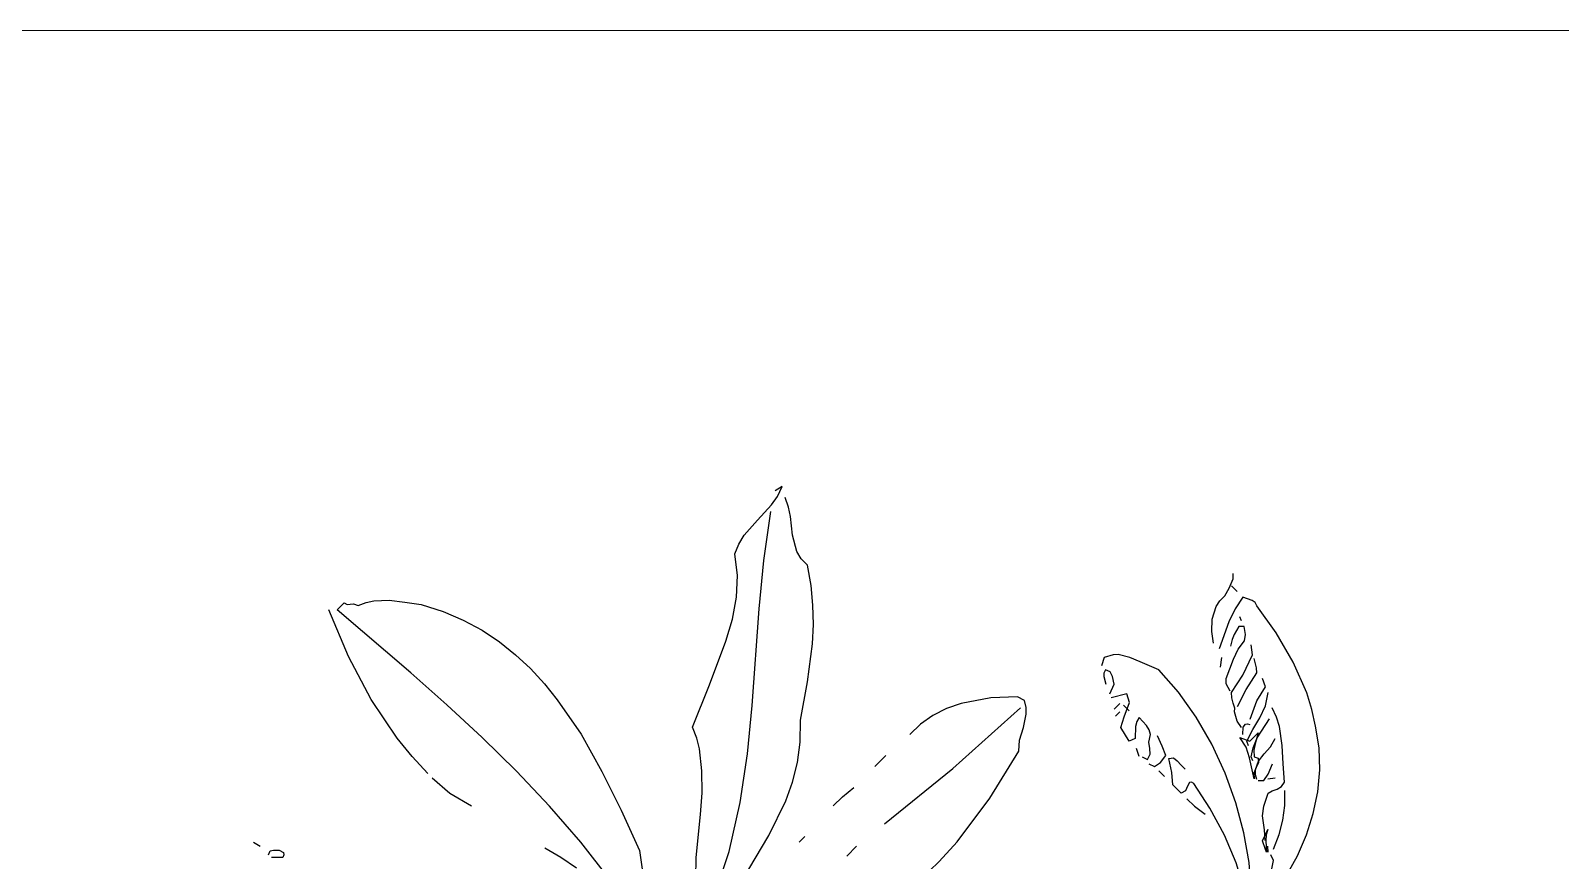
# Model space of a CAD drawing. Header units: inches. Extents: x 70 to 1974, y -315 to 363.
# Drawn here: x 1114.2082 to 1114.6946, y 209.7551 to 210.0189 of the extents above; entities that cross this region are included whole.
import ezdxf

# ---------------------------------------------------------------- set-up
doc = ezdxf.new("R2010")
doc.units = ezdxf.units.IN
doc.header["$MEASUREMENT"] = 0
doc.layers.add('DERAKHT', color=56, linetype='Continuous', lineweight=9)
doc.layers.add('PDF_stair-open-win', color=7, linetype='Continuous', true_color=0x6d6d6d)
doc.layers.add('Tree', color=91, linetype='Continuous')

# ---------------------------------------------------------------- blocks, each defined once
blk = doc.blocks.new('P057')
at = {"layer": 'Tree', "linetype": 'Continuous'}
for points in [[(-0.07204, 0.97209), (-0.07741, 0.97616), (-0.0825, 0.98139), (-0.08599, 0.98808), (-0.08687, 0.99201), (-0.08687, 0.99608), (-0.08817, 1.00088), (-0.09036, 1.0064), (-0.09254, 1.00858)], [(-0.08817, 1.00291), (-0.08352, 1.00291)], [(0.06086, 0.88383), (0.0597, 0.88892), (0.05796, 0.89182), (0.05504, 0.89415), (0.05286, 0.90695), (0.04923, 0.91945), (0.04443, 0.93167), (0.03847, 0.94315), (0.03135, 0.95391), (0.0232, 0.9638), (0.01389, 0.97252), (0.00357, 0.97994), (-0.00471, 0.98517), (-0.01358, 0.98983), (-0.03176, 0.99695), (-0.05066, 1.00189), (-0.06971, 1.00509), (-0.0716, 1.00567), (-0.07378, 1.00538), (-0.07887, 1.00291), (-0.07727, 0.99506), (-0.07451, 0.98706), (-0.06738, 0.97209)], [(-0.06971, 0.99258), (-0.07204, 0.9936)], [(-0.04572, 0.95929), (-0.05022, 0.9606), (-0.05255, 0.96278), (-0.05735, 0.97383), (-0.05953, 0.97979), (-0.0604, 0.98575), (-0.06258, 0.98866), (-0.06636, 0.99142), (-0.06854, 0.98924), (-0.06709, 0.98401), (-0.06593, 0.9811), (-0.06389, 0.97776)], [(-0.02609, 0.94896), (-0.03045, 0.94984), (-0.0354, 0.95246), (-0.03685, 0.9542), (-0.03946, 0.95551), (-0.04223, 0.95726), (-0.04455, 0.95929), (-0.04702, 0.97092), (-0.05139, 0.98328), (-0.05604, 0.98677)], [(-0.03641, 0.95595), (-0.03976, 0.96642), (-0.04223, 0.97776), (-0.04441, 0.97965), (-0.04921, 0.98241)], [(-0.02609, 0.95595), (-0.03074, 0.96613), (-0.03292, 0.97543), (-0.03758, 0.97776)], [(-0.01576, 0.94431), (-0.01824, 0.94562), (-0.02071, 0.95289), (-0.0226, 0.96045), (-0.02507, 0.96772), (-0.02958, 0.97427)], [(-0.05938, 0.96511), (-0.06287, 0.96962)], [(0.02975, 0.91247), (0.02509, 0.91654), (0.01855, 0.92149), (0.01506, 0.926), (0.01157, 0.93312), (0.0123, 0.93573), (0.01361, 0.93835), (0.01448, 0.94126), (0.01389, 0.94431), (0.00575, 0.95115), (-0.0021, 0.95827), (-0.01097, 0.96496), (-0.01606, 0.96758), (-0.02173, 0.96962)], [(-0.00791, 0.93995), (-0.01024, 0.94097), (-0.01315, 0.94548), (-0.01547, 0.95115), (-0.01824, 0.96395)], [(0.00139, 0.93414), (-0.00108, 0.9353), (-0.00326, 0.93748), (-0.00544, 0.94228), (-0.00602, 0.94751), (-0.00632, 0.95289), (-0.00791, 0.95827)], [(-0.02274, 0.94678), (-0.02551, 0.94984), (-0.0258, 0.95202), (-0.02522, 0.95304), (-0.02391, 0.95362)], [(0.00008, 0.93312), (-0.01038, 0.93995), (-0.0162, 0.94286), (-0.02274, 0.94431), (-0.01707, 0.94678), (-0.01707, 0.95362), (-0.01387, 0.94795), (-0.01184, 0.9449), (-0.00893, 0.94213), (-0.00675, 0.94329), (-0.00486, 0.94155), (-0.0037, 0.93864), (-0.00239, 0.93544), (0.00008, 0.93312)], [(0.0344, 0.84486), (0.03324, 0.84951), (0.03309, 0.85402), (0.03527, 0.86245), (0.03963, 0.87088), (0.04472, 0.87918), (0.04472, 0.88601), (0.03222, 0.89692), (0.01797, 0.90695), (0.00241, 0.91596), (-0.01417, 0.92367), (-0.03147, 0.93006), (-0.04892, 0.93472), (-0.06636, 0.93777), (-0.08352, 0.93879), (-0.09443, 0.93442), (-0.10039, 0.93195), (-0.10635, 0.92847), (-0.10824, 0.92628), (-0.111, 0.92149), (-0.10867, 0.91698)], [(0.00241, 0.93414), (0.00474, 0.93646), (0.00386, 0.94082), (0.00139, 0.94678)], [(0.00575, 0.93879), (0.00822, 0.94213)], [(0.03673, 0.91247), (0.03309, 0.92061), (0.02873, 0.92803), (0.02349, 0.93486), (0.01724, 0.94097)], [(-0.09384, 0.90898), (-0.09603, 0.91465), (-0.09981, 0.91713), (-0.10257, 0.91814), (-0.10533, 0.91698), (-0.10475, 0.91494), (-0.1033, 0.91364), (-0.09937, 0.91131)], [(-0.05473, 0.89633), (-0.05139, 0.89749), (-0.05255, 0.90084), (-0.05502, 0.90287), (-0.05808, 0.9052), (-0.0604, 0.90898), (-0.06302, 0.91029), (-0.06578, 0.91101), (-0.07204, 0.91131), (-0.07145, 0.90869), (-0.06986, 0.90607), (-0.06505, 0.90098), (-0.06636, 0.89749), (-0.07538, 0.89967), (-0.07843, 0.90534), (-0.08222, 0.91349), (-0.08687, 0.91596), (-0.09152, 0.90782)], [(0.03512, 0.90826), (0.03367, 0.90898), (0.02888, 0.91131), (0.0264, 0.91814), (0.02786, 0.91509), (0.03018, 0.91262), (0.03512, 0.90826)], [(-0.0857, 0.90433), (-0.0857, 0.90898)], [(-0.08352, 0.91), (-0.07887, 0.91)], [(-0.08222, 0.90215), (-0.08222, 0.90564)], [(-0.04921, 0.89633), (-0.04572, 0.89749), (-0.04484, 0.90157), (-0.04572, 0.90665), (-0.05095, 0.90898), (-0.05706, 0.91131)], [(0.04138, 0.88252), (0.03469, 0.88732), (0.02713, 0.89153), (0.01099, 0.89808), (-0.00602, 0.90302), (-0.02274, 0.90665), (-0.02434, 0.90622), (-0.02492, 0.90534), (-0.0242, 0.90302), (-0.02304, 0.90026), (-0.02391, 0.89749), (-0.03074, 0.89749), (-0.03612, 0.90215), (-0.04325, 0.90665), (-0.04164, 0.90883), (-0.03888, 0.90913), (-0.0354, 0.90883), (-0.03205, 0.90898)], [(0.03571, 0.90898), (0.03324, 0.91131)], [(0.04937, 0.86536), (0.05156, 0.86783), (0.05214, 0.87176), (0.05141, 0.87626), (0.05112, 0.88048), (0.05156, 0.88238), (0.05286, 0.88383), (0.0517, 0.89023), (0.04894, 0.89619), (0.04138, 0.90782), (0.03789, 0.90898)], [(-0.05604, 0.89531), (-0.0604, 0.89749)], [(-0.04223, 0.89749), (-0.03758, 0.89749)], [(-0.01925, 0.89749), (-0.01329, 0.89764), (-0.00559, 0.8988)], [(-0.09937, 0.72461), (-0.09661, 0.73973), (-0.09515, 0.755), (-0.09486, 0.77056), (-0.09574, 0.78597), (-0.1001, 0.81723), (-0.10751, 0.8482), (-0.11173, 0.85315), (-0.11536, 0.85984), (-0.11958, 0.86638), (-0.12235, 0.86914), (-0.12584, 0.87132), (-0.13034, 0.87002), (-0.14081, 0.85867), (-0.15055, 0.84413), (-0.15448, 0.83613), (-0.15739, 0.8277), (-0.15884, 0.81912), (-0.15898, 0.81054)], [(-0.17833, 0.657), (-0.18763, 0.66427), (-0.19606, 0.67285), (-0.21191, 0.69219), (-0.22005, 0.70178), (-0.22907, 0.71065), (-0.2391, 0.71851), (-0.24463, 0.72185), (-0.25073, 0.72461), (-0.2612, 0.74889), (-0.27226, 0.77347), (-0.27865, 0.7851), (-0.28592, 0.79571), (-0.29435, 0.80502), (-0.30439, 0.81272), (-0.30671, 0.8184), (-0.30817, 0.82421), (-0.30889, 0.83584), (-0.30947, 0.84777), (-0.31049, 0.85373), (-0.31253, 0.85969), (-0.31369, 0.85518)], [(-0.13281, 0.76358), (-0.12743, 0.81418), (-0.12467, 0.86667)], [(-0.16974, 0.68957), (-0.17527, 0.71153), (-0.18254, 0.73276), (-0.18748, 0.74308), (-0.19344, 0.75311), (-0.20072, 0.76256), (-0.20944, 0.77158), (-0.22223, 0.79019), (-0.2359, 0.80778), (-0.24332, 0.81607), (-0.25146, 0.82377), (-0.26018, 0.83119), (-0.27007, 0.83788), (-0.27531, 0.83788), (-0.27996, 0.83904), (-0.28839, 0.84413), (-0.29683, 0.85082), (-0.30162, 0.85387), (-0.30686, 0.85634)], [(-0.17745, 0.657), (-0.17149, 0.657), (-0.17149, 0.66165), (-0.18501, 0.6887), (-0.20057, 0.71327), (-0.21744, 0.73625), (-0.23532, 0.75791), (-0.27196, 0.80022), (-0.28985, 0.82203), (-0.30686, 0.84486)], [(-0.16015, 0.78307), (-0.16015, 0.79208)], [(-0.16116, 0.74991), (-0.16102, 0.75747), (-0.16015, 0.76591)], [(-0.13499, 0.73494), (-0.13499, 0.74308), (-0.13499, 0.73494)], [(-0.16015, 0.72127), (-0.16015, 0.72592)], [(-0.26193, 0.61483), (-0.25146, 0.6176), (-0.2407, 0.61963)], [(-0.22195, 0.6285), (-0.24942, 0.63199), (-0.27705, 0.63388), (-0.30482, 0.63461), (-0.3326, 0.63432), (-0.36037, 0.6333), (-0.38828, 0.63155), (-0.44412, 0.62734), (-0.44412, 0.63301), (-0.44223, 0.63359), (-0.44121, 0.6349), (-0.4399, 0.6365), (-0.43728, 0.63766), (-0.43525, 0.64203), (-0.43278, 0.64595), (-0.42681, 0.65249), (-0.41955, 0.65816), (-0.41199, 0.66383), (-0.40006, 0.66994), (-0.38828, 0.6746), (-0.3765, 0.67823), (-0.36473, 0.68056), (-0.35281, 0.68186), (-0.34103, 0.6823), (-0.32911, 0.68186), (-0.31733, 0.68056), (-0.29348, 0.67619), (-0.26978, 0.6695), (-0.24593, 0.66151), (-0.22195, 0.65249), (-0.21322, 0.64595)], [(-0.34001, 0.59739), (-0.35353, 0.59797), (-0.36706, 0.59927), (-0.39366, 0.60451), (-0.42042, 0.61294), (-0.44761, 0.62385)], [(-0.33652, 0.59739), (-0.32314, 0.5984), (-0.30904, 0.60204)], [(-0.372, 0.4991), (-0.37302, 0.50128), (-0.37185, 0.50302), (-0.36953, 0.5052), (-0.36676, 0.50608), (-0.36575, 0.50534), (-0.36516, 0.50375), (-0.36967, 0.4991)], [(-0.38334, 0.49793), (-0.37897, 0.4991)]]:
    blk.add_lwpolyline(points, dxfattribs=at)

msp = doc.modelspace()

# ---------------------------------------------------------------- linework, layer by layer
at = {"layer": 'PDF_stair-open-win', "lineweight": 9}
msp.add_line((1115.0701, 210.01895), (1107.84075, 210.01895), dxfattribs=at)

# ---------------------------------------------------------------- block references
at = {"layer": 'DERAKHT', "xscale": 0.5496747334239239, "yscale": 0.5496747334239239, "zscale": 0.5496747334239239, "rotation": 315.0000000000002}
msp.add_blockref('P057', (1114.23449, 209.41836), dxfattribs=at)

doc.saveas('drawing.dxf')
